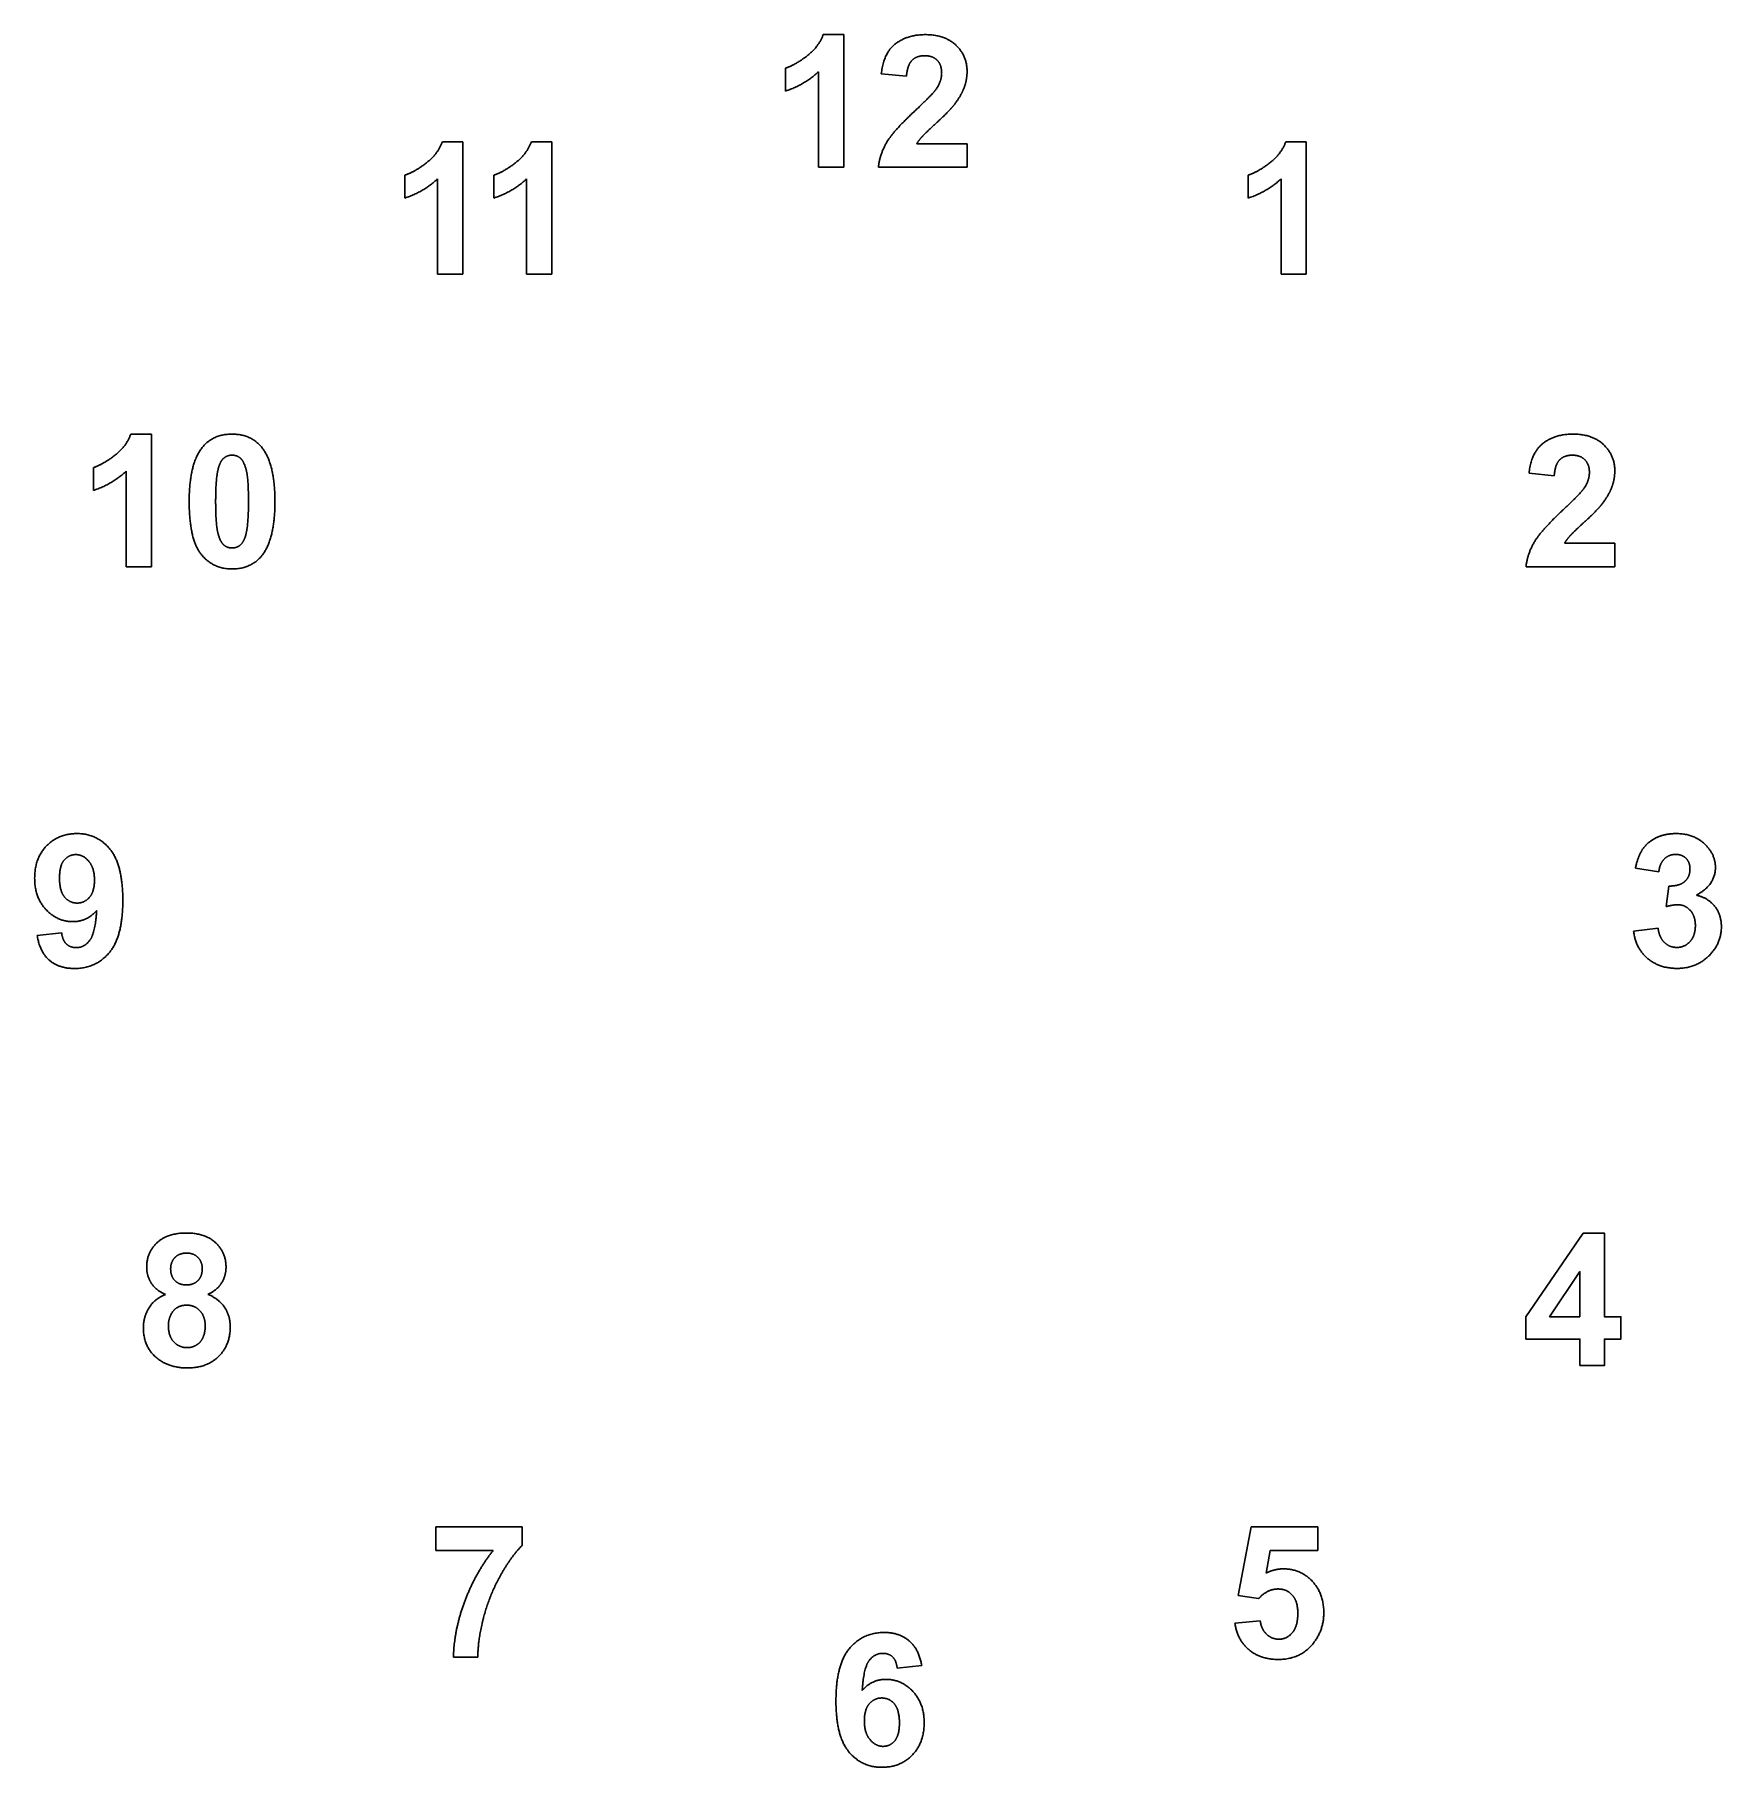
# Model space of a CAD drawing. Header units: millimetres. Extents: x -95 to 95, y -98 to 97.
import ezdxf

# ---------------------------------------------------------------- set-up
doc = ezdxf.new("R2010")
doc.units = ezdxf.units.MM
doc.layers.get('0').update_dxf_attribs({"linetype": 'CONTINUOUS'})

msp = doc.modelspace()

# ---------------------------------------------------------------- linework, layer by layer
for p, q in [((-6.36, 97.44), (-4.05, 97.44)), ((-4.05, 97.44), (-4.05, 82.5)), ((-10.59, 91.09), (-10.59, 93.67)), ((-6.9, 82.5), (-6.9, 93.25)), ((3.03, 92.75), (0.19, 93.03)), ((-49.26, 85.38), (-46.94, 85.38)), ((-46.94, 85.38), (-46.94, 70.44)), ((-39.23, 85.38), (-36.92, 85.38)), ((-36.92, 85.38), (-36.92, 70.44)), ((4.19, 85.15), (9.85, 85.15)), ((9.85, 85.15), (9.85, 82.5)), ((45.76, 85.38), (48.07, 85.38)), ((48.07, 85.38), (48.07, 70.44)), ((-4.05, 82.5), (-6.9, 82.5)), ((9.85, 82.5), (-0.14, 82.5)), ((-53.48, 79.03), (-53.48, 81.62)), ((-49.8, 70.44), (-49.8, 81.19)), ((-43.45, 79.03), (-43.45, 81.62)), ((-39.77, 70.44), (-39.77, 81.19)), ((41.53, 79.03), (41.53, 81.62)), ((45.22, 70.44), (45.22, 81.19)), ((-46.94, 70.44), (-49.8, 70.44)), ((-36.92, 70.44), (-39.77, 70.44)), ((48.07, 70.44), (45.22, 70.44)), ((-84.36, 52.44), (-82.04, 52.44)), ((-82.04, 52.44), (-82.04, 37.5)), ((-88.58, 46.09), (-88.58, 48.67)), ((-84.89, 37.5), (-84.89, 48.25)), ((76, 47.75), (73.16, 48.03)), ((77.16, 40.15), (82.82, 40.15)), ((82.82, 40.15), (82.82, 37.5)), ((-82.04, 37.5), (-84.89, 37.5)), ((82.82, 37.5), (72.82, 37.5)), ((87.78, 3.11), (85.15, 3.55)), ((88.6, -0.79), (88.92, 1.53)), ((-94.91, -4.06), (-92.15, -3.76)), ((84.94, -3.55), (87.7, -3.22)), ((-50.01, -73.32), (-50.01, -70.67)), ((-50.01, -70.67), (-40.26, -70.67)), ((-40.26, -70.67), (-40.26, -72.74)), ((40.38, -78.41), (41.84, -70.67)), ((41.84, -70.67), (49.38, -70.67)), ((49.38, -70.67), (49.38, -73.34)), ((-43.53, -73.32), (-50.01, -73.32)), ((44, -73.34), (43.55, -75.87)), ((49.38, -73.34), (44, -73.34)), ((42.69, -78.75), (40.38, -78.41)), ((40.03, -81.52), (42.87, -81.23)), ((-45.26, -85.35), (-48.01, -85.35)), ((4.74, -86.27), (1.98, -86.57))]:
    msp.add_line(p, q)
for points in [[(78.9, -52.49), (78.9, -49.5), (72.81, -49.5), (72.81, -47), (79.27, -37.56), (81.66, -37.56), (81.66, -46.99), (83.51, -46.99), (83.51, -49.5), (81.66, -49.5), (81.66, -52.49)], [(78.9, -46.99), (78.9, -41.91), (75.48, -46.99)]]:
    msp.add_lwpolyline(points, close=True)
for points in [[(-8.16, 95.06), (-6.85, 96.08), (-6.36, 97.44)], [(0.19, 93.03), (0.45, 95.39), (1.79, 96.41)], [(1.79, 96.41), (3.13, 97.44), (5.14, 97.44)], [(5.14, 97.44), (7.34, 97.44), (8.6, 96.25)], [(8.6, 96.25), (9.85, 95.06), (9.85, 93.3)], [(-10.59, 93.67), (-9.47, 94.04), (-8.16, 95.06)], [(3.64, 94.54), (3.12, 94), (3.03, 92.75)], [(5.06, 95.07), (4.17, 95.07), (3.64, 94.54)], [(6.48, 94.56), (5.97, 95.07), (5.06, 95.07)], [(6.99, 93.1), (6.99, 94.05), (6.48, 94.56)], [(-6.9, 93.25), (-8.46, 91.79), (-10.59, 91.09)], [(6.4, 91.35), (6.99, 92.23), (6.99, 93.1)], [(9.85, 93.3), (9.85, 92.29), (9.49, 91.39)], [(4.04, 88.91), (5.97, 90.71), (6.4, 91.35)], [(9.49, 91.39), (9.13, 90.48), (8.35, 89.48)], [(0.83, 85.35), (1.64, 86.69), (4.04, 88.91)], [(8.35, 89.48), (7.83, 88.82), (6.49, 87.58)], [(4.78, 85.94), (4.41, 85.53), (4.19, 85.15)], [(6.49, 87.58), (5.14, 86.35), (4.78, 85.94)], [(-51.05, 83), (-49.74, 84.02), (-49.26, 85.38)], [(-41.03, 83), (-39.72, 84.02), (-39.23, 85.38)], [(-0.14, 82.5), (0.02, 84), (0.83, 85.35)], [(43.96, 83), (45.27, 84.02), (45.76, 85.38)], [(-53.48, 81.62), (-52.36, 81.98), (-51.05, 83)], [(-43.45, 81.62), (-42.34, 81.98), (-41.03, 83)], [(41.53, 81.62), (42.65, 81.98), (43.96, 83)], [(-49.8, 81.19), (-51.36, 79.73), (-53.48, 79.03)], [(-39.77, 81.19), (-41.33, 79.73), (-43.45, 79.03)], [(45.22, 81.19), (43.66, 79.73), (41.53, 79.03)], [(-86.15, 50.06), (-84.84, 51.08), (-84.36, 52.44)], [(-77.78, 44.87), (-77.78, 49.07), (-76.32, 50.92)], [(-76.32, 50.92), (-75.11, 52.44), (-72.95, 52.44)], [(-72.95, 52.44), (-70.79, 52.44), (-69.57, 50.9)], [(-69.57, 50.9), (-68.12, 49.07), (-68.12, 44.84)], [(73.16, 48.03), (73.41, 50.39), (74.75, 51.41)], [(74.75, 51.41), (76.09, 52.44), (78.1, 52.44)], [(78.1, 52.44), (80.3, 52.44), (81.56, 51.25)], [(81.56, 51.25), (82.82, 50.06), (82.82, 48.3)], [(-88.58, 48.67), (-87.46, 49.04), (-86.15, 50.06)], [(-73.87, 49.74), (-74.28, 49.41), (-74.5, 48.56)], [(-72.95, 50.07), (-73.47, 50.07), (-73.87, 49.74)], [(-72.03, 49.74), (-72.43, 50.07), (-72.95, 50.07)], [(-71.37, 48.44), (-71.63, 49.41), (-72.03, 49.74)], [(76.61, 49.54), (76.08, 49), (76, 47.75)], [(78.03, 50.07), (77.14, 50.07), (76.61, 49.54)], [(79.44, 49.56), (78.93, 50.07), (78.03, 50.07)], [(79.96, 48.1), (79.96, 49.05), (79.44, 49.56)], [(-84.89, 48.25), (-86.46, 46.79), (-88.58, 46.09)], [(-74.5, 48.56), (-74.8, 47.46), (-74.8, 44.84)], [(-71.1, 44.84), (-71.1, 47.46), (-71.37, 48.44)], [(79.37, 46.35), (79.96, 47.23), (79.96, 48.1)], [(82.82, 48.3), (82.82, 47.29), (82.46, 46.39)], [(77, 43.91), (78.93, 45.71), (79.37, 46.35)], [(82.46, 46.39), (82.1, 45.48), (81.32, 44.48)], [(-76.45, 38.92), (-77.78, 40.59), (-77.78, 44.87)], [(-74.8, 44.84), (-74.8, 42.22), (-74.53, 41.24)], [(-71.4, 41.12), (-71.1, 42.22), (-71.1, 44.84)], [(-68.12, 44.84), (-68.12, 40.62), (-69.58, 38.77)], [(73.8, 40.35), (74.61, 41.69), (77, 43.91)], [(81.32, 44.48), (80.8, 43.82), (79.45, 42.58)], [(-74.53, 41.24), (-74.27, 40.26), (-73.87, 39.94)], [(-72.03, 39.94), (-71.62, 40.27), (-71.4, 41.12)], [(79.45, 42.58), (78.1, 41.35), (77.74, 40.94)], [(-73.87, 39.94), (-73.47, 39.61), (-72.95, 39.61)], [(-72.95, 39.61), (-72.43, 39.61), (-72.03, 39.94)], [(72.82, 37.5), (72.98, 39), (73.8, 40.35)], [(77.74, 40.94), (77.38, 40.53), (77.16, 40.15)], [(-72.95, 37.25), (-75.12, 37.25), (-76.45, 38.92)], [(-69.58, 38.77), (-70.79, 37.25), (-72.95, 37.25)], [(-95.19, 2.41), (-95.19, 4.67), (-93.85, 6.05)], [(-93.85, 6.05), (-92.5, 7.44), (-90.42, 7.44)], [(-90.42, 7.44), (-88.16, 7.44), (-86.71, 5.69)], [(85.98, 5.71), (86.53, 6.52), (87.52, 6.98)], [(87.52, 6.98), (88.51, 7.44), (89.74, 7.44)], [(89.74, 7.44), (91.84, 7.44), (93.11, 6.1)], [(93.11, 6.1), (94.16, 5), (94.16, 3.62)], [(-91.87, 4.45), (-92.39, 3.83), (-92.39, 2.41)], [(-90.55, 5.07), (-91.34, 5.07), (-91.87, 4.45)], [(-89.09, 4.31), (-89.72, 5.07), (-90.55, 5.07)], [(-88.45, 2.17), (-88.45, 3.55), (-89.09, 4.31)], [(-86.71, 5.69), (-85.26, 3.94), (-85.26, -0.07)], [(85.15, 3.55), (85.43, 4.9), (85.98, 5.71)], [(88.41, 4.59), (87.89, 4.08), (87.78, 3.11)], [(89.66, 5.09), (88.93, 5.09), (88.41, 4.59)], [(90.85, 4.65), (90.4, 5.09), (89.66, 5.09)], [(91.29, 3.45), (91.29, 4.2), (90.85, 4.65)], [(-93.92, -1.12), (-95.19, 0.23), (-95.19, 2.41)], [(-92.39, 2.41), (-92.39, 0.96), (-91.82, 0.29)], [(-89.02, 0.26), (-88.45, 0.91), (-88.45, 2.17)], [(88.92, 1.53), (90.08, 1.5), (90.69, 2.03)], [(90.69, 2.03), (91.29, 2.57), (91.29, 3.45)], [(94.16, 3.62), (94.16, 1.66), (92.01, 0.5)], [(-91.82, 0.29), (-91.25, -0.39), (-90.4, -0.39)], [(-90.4, -0.39), (-89.58, -0.39), (-89.02, 0.26)], [(92.01, 0.5), (93.29, 0.22), (94.06, -0.73)], [(-90.89, -2.48), (-92.64, -2.48), (-93.92, -1.12)], [(-88.2, -1.23), (-89.27, -2.48), (-90.89, -2.48)], [(-88.99, -4.6), (-88.37, -3.79), (-88.2, -1.23)], [(-85.26, -0.07), (-85.26, -4.15), (-86.77, -5.96)], [(89.91, -0.58), (89.37, -0.58), (88.6, -0.79)], [(91.32, -1.21), (90.75, -0.58), (89.91, -0.58)], [(91.9, -2.91), (91.9, -1.84), (91.32, -1.21)], [(94.06, -0.73), (94.83, -1.68), (94.83, -3.03)], [(-92.15, -3.76), (-92.04, -4.6), (-91.62, -5)], [(86.48, -6.59), (85.15, -5.43), (84.94, -3.55)], [(87.7, -3.22), (87.83, -4.27), (88.41, -4.83)], [(91.3, -4.72), (91.9, -4.05), (91.9, -2.91)], [(94.83, -3.03), (94.83, -4.99), (93.39, -6.37)], [(-93.53, -6.84), (-94.6, -5.91), (-94.91, -4.06)], [(-91.62, -5), (-91.19, -5.41), (-90.49, -5.41)], [(-90.49, -5.41), (-89.61, -5.41), (-88.99, -4.6)], [(88.41, -4.83), (88.99, -5.39), (89.81, -5.39)], [(89.81, -5.39), (90.7, -5.39), (91.3, -4.72)], [(-90.71, -7.76), (-92.45, -7.76), (-93.53, -6.84)], [(-86.77, -5.96), (-88.28, -7.76), (-90.71, -7.76)], [(89.83, -7.75), (87.81, -7.75), (86.48, -6.59)], [(93.39, -6.37), (91.96, -7.75), (89.83, -7.75)], [(-82.57, -41.4), (-82.57, -39.73), (-81.4, -38.65)], [(-81.4, -38.65), (-80.24, -37.56), (-78.1, -37.56)], [(-78.1, -37.56), (-75.98, -37.56), (-74.81, -38.65)], [(-74.81, -38.65), (-73.63, -39.73), (-73.63, -41.4)], [(-79.38, -40.31), (-79.87, -40.8), (-79.87, -41.6)], [(-78.07, -39.82), (-78.89, -39.82), (-79.38, -40.31)], [(-76.8, -40.31), (-77.28, -39.82), (-78.07, -39.82)], [(-76.31, -41.59), (-76.31, -40.79), (-76.8, -40.31)], [(-82.06, -43.19), (-82.57, -42.37), (-82.57, -41.4)], [(-79.87, -41.6), (-79.87, -42.45), (-79.38, -42.93)], [(-79.38, -42.93), (-78.9, -43.41), (-78.1, -43.41)], [(-78.1, -43.41), (-77.29, -43.41), (-76.8, -42.92)], [(-76.8, -42.92), (-76.31, -42.44), (-76.31, -41.59)], [(-73.63, -41.4), (-73.63, -42.43), (-74.17, -43.24)], [(-82.34, -46.03), (-81.74, -45.02), (-80.45, -44.47)], [(-80.45, -44.47), (-81.56, -44.01), (-82.06, -43.19)], [(-74.17, -43.24), (-74.71, -44.05), (-75.68, -44.47)], [(-75.68, -44.47), (-74.45, -44.97), (-73.8, -45.92)], [(-82.94, -48.25), (-82.94, -47.04), (-82.34, -46.03)], [(-79.62, -46.41), (-80.13, -47.13), (-80.13, -47.97)], [(-78.06, -45.69), (-79.1, -45.69), (-79.62, -46.41)], [(-76.57, -46.32), (-77.16, -45.69), (-78.06, -45.69)], [(-75.98, -48), (-75.98, -46.96), (-76.57, -46.32)], [(-73.8, -45.92), (-73.16, -46.88), (-73.16, -48.13)], [(-81.35, -51.7), (-82.94, -50.44), (-82.94, -48.25)], [(-80.13, -47.97), (-80.13, -49.15), (-79.53, -49.81)], [(-76.56, -49.84), (-75.98, -49.2), (-75.98, -48)], [(-73.16, -48.13), (-73.16, -50.19), (-74.47, -51.47)], [(-79.53, -49.81), (-78.92, -50.47), (-78.02, -50.47)], [(-78.02, -50.47), (-77.14, -50.47), (-76.56, -49.84)], [(-77.97, -52.76), (-80, -52.76), (-81.35, -51.7)], [(-74.47, -51.47), (-75.79, -52.76), (-77.97, -52.76)], [(-46.74, -79.05), (-45.54, -75.85), (-43.53, -73.32)], [(-40.26, -72.74), (-41.47, -73.93), (-42.72, -76.15)], [(43.55, -75.87), (44.51, -75.39), (45.5, -75.39)], [(45.5, -75.39), (47.4, -75.39), (48.72, -76.77)], [(-42.72, -76.15), (-43.96, -78.37), (-44.62, -80.88)], [(44.89, -77.66), (43.67, -77.66), (42.69, -78.75)], [(46.49, -78.35), (45.88, -77.66), (44.89, -77.66)], [(48.72, -76.77), (50.04, -78.15), (50.04, -80.35)], [(-48.01, -85.35), (-47.94, -82.26), (-46.74, -79.05)], [(47.11, -80.4), (47.11, -79.03), (46.49, -78.35)], [(-44.62, -80.88), (-45.27, -83.38), (-45.26, -85.35)], [(41.58, -84.49), (40.29, -83.39), (40.03, -81.52)], [(42.87, -81.23), (43, -82.19), (43.59, -82.75)], [(46.49, -82.59), (47.11, -81.86), (47.11, -80.4)], [(50.04, -80.35), (50.04, -82.19), (48.97, -83.63)], [(-3.4, -84.37), (-1.89, -82.56), (0.52, -82.56)], [(0.52, -82.56), (2.22, -82.56), (3.33, -83.51)], [(3.33, -83.51), (4.44, -84.46), (4.74, -86.27)], [(43.59, -82.75), (44.19, -83.32), (44.97, -83.32)], [(48.97, -83.63), (47.52, -85.6), (44.94, -85.6)], [(44.97, -83.32), (45.87, -83.32), (46.49, -82.59)], [(-4.92, -90.26), (-4.92, -86.17), (-3.4, -84.37)], [(-1.18, -85.72), (-1.8, -86.53), (-1.96, -89.1)], [(0.35, -84.91), (-0.55, -84.91), (-1.18, -85.72)], [(1.46, -85.31), (1.03, -84.91), (0.35, -84.91)], [(1.98, -86.57), (1.88, -85.72), (1.46, -85.31)], [(44.94, -85.6), (42.88, -85.6), (41.58, -84.49)], [(-1.96, -89.1), (-0.9, -87.84), (0.69, -87.84)], [(0.69, -87.84), (2.47, -87.84), (3.74, -89.2)], [(3.74, -89.2), (5.02, -90.56), (5.02, -92.71)], [(-3.47, -96), (-4.92, -94.25), (-4.92, -90.26)], [(-1.15, -90.58), (-1.72, -91.23), (-1.72, -92.49)], [(0.24, -89.94), (-0.58, -89.94), (-1.15, -90.58)], [(1.66, -90.61), (1.09, -89.94), (0.24, -89.94)], [(2.23, -92.74), (2.23, -91.29), (1.66, -90.61)], [(-1.72, -92.49), (-1.72, -93.88), (-1.08, -94.63)], [(1.7, -94.77), (2.23, -94.15), (2.23, -92.74)], [(5.02, -92.71), (5.02, -94.99), (3.68, -96.37)], [(-1.08, -94.63), (-0.44, -95.39), (0.38, -95.39)], [(0.38, -95.39), (1.17, -95.39), (1.7, -94.77)], [(0.24, -97.75), (-2.01, -97.75), (-3.47, -96)], [(3.68, -96.37), (2.34, -97.75), (0.24, -97.75)]]:
    msp.add_open_spline(points, degree=2)

doc.saveas('drawing.dxf')
